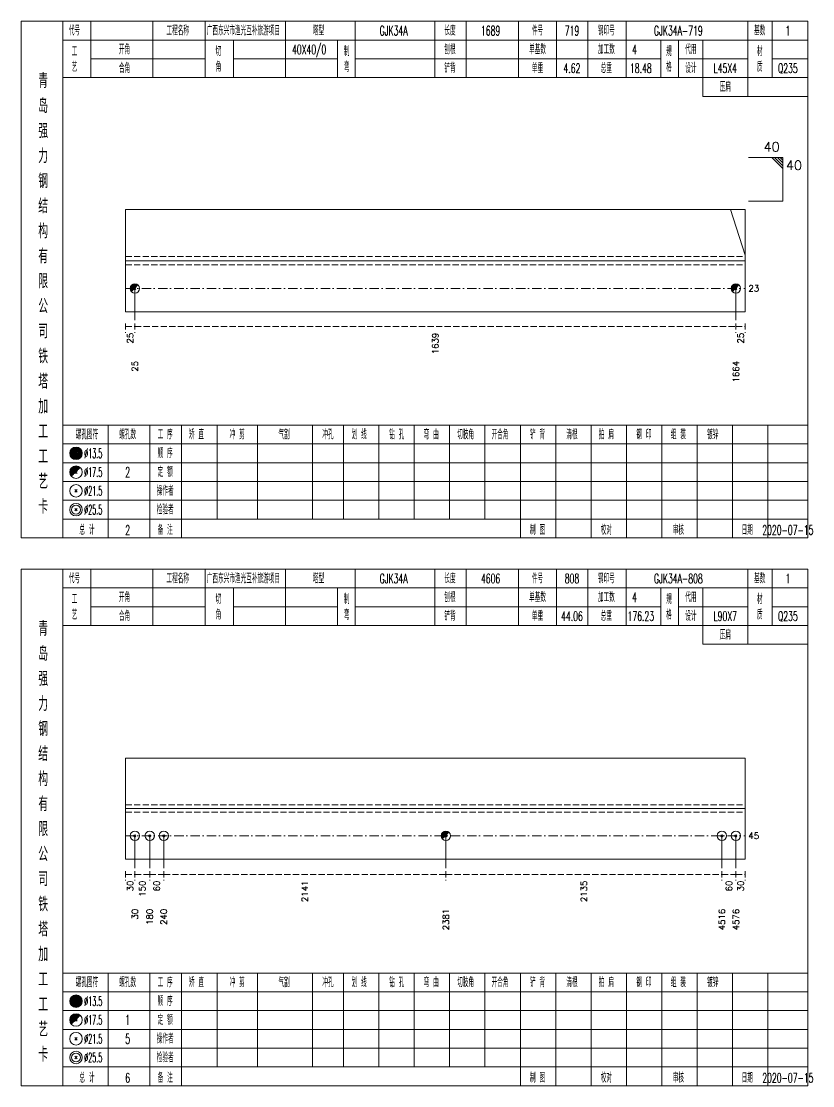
# Model space of a CAD drawing. Extents: x 0 to 2606, y -377 to 6479.
# Drawn here: x 522.8 to 775.7, y 2975 to 3315 of the extents above; entities that cross this region are included whole.
import ezdxf
from ezdxf.enums import TextEntityAlignment as Align

# ---------------------------------------------------------------- set-up
doc = ezdxf.new("R2010")
doc.units = 0
doc.header["$MEASUREMENT"] = 0
doc.linetypes.add('一点画线', pattern=[5.2, 3, -1, 0.2, -1])
doc.linetypes.add('虚线', pattern=[2.75, 2, -0.75])
doc.layers.get('0').update_dxf_attribs({"linetype": 'CONTINUOUS', "lineweight": 25})
doc.layers.add('1', color=7, linetype='CONTINUOUS', lineweight=25)
doc.layers.add('4', color=7, linetype='CONTINUOUS', lineweight=25)
doc.styles.get("Standard").update_dxf_attribs({"font": 'simplex.shx', "width": 0.7, "height": 3, "bigfont": 'gbhzfs.shx'})

msp = doc.modelspace()

# ---------------------------------------------------------------- linework, layer by layer
at = {"color": 7, "linetype": 'Continuous', "lineweight": 13}
for p, q in [((766.2, 3271.5), (755.2, 3271.5)), ((762.7, 3271.5), (766.2, 3268)), ((763.57, 3271.5), (766.2, 3268.88)), ((764.45, 3271.5), (766.2, 3269.75)), ((765.32, 3271.5), (766.2, 3270.62)), ((766.2, 3257.5), (766.2, 3271.5)), ((766.2, 3257.5), (755.2, 3257.5)), ((754.2, 3240.31), (749.51, 3254.83)), ((559.1, 3229.67), (559.1, 3219.5)), ((751.2, 3229.67), (751.2, 3219.5)), ((559.1, 3054.83), (559.1, 3044.5)), ((563.84, 3054.83), (563.84, 3044.5)), ((568.34, 3054.83), (568.34, 3044.5)), ((658.5, 3054.83), (658.5, 3044.5)), ((746.7, 3054.83), (746.7, 3044.5)), ((751.2, 3054.83), (751.2, 3044.5))]:
    msp.add_line(p, q, dxfattribs=at)
at = {"color": 7, "linetype": 'Continuous', "lineweight": 18}
for p, q in [((556.1, 3254.83), (556.1, 3222.17)), ((556.1, 3254.83), (754.2, 3254.83)), ((754.2, 3254.83), (754.2, 3222.17)), ((556.1, 3238.5), (754.2, 3238.5)), ((556.1, 3079.67), (556.1, 3047.33)), ((556.1, 3079.67), (754.2, 3079.67)), ((754.2, 3079.67), (754.2, 3047.33)), ((556.1, 3063.5), (754.2, 3063.5))]:
    msp.add_line(p, q, dxfattribs=at)
at = {"color": 1, "linetype": '虚线', "lineweight": 18}
for p, q in [((556.1, 3239.83), (754.2, 3239.83)), ((556.1, 3237.17), (754.2, 3237.17)), ((556.1, 3064.67), (754.2, 3064.67)), ((556.1, 3062.33), (754.2, 3062.33))]:
    msp.add_line(p, q, dxfattribs=at)
at = {"color": 3, "linetype": '一点画线', "lineweight": 13}
for p, q in [((556.1, 3229.67), (754.2, 3229.67)), ((556.1, 3054.83), (754.2, 3054.83))]:
    msp.add_line(p, q, dxfattribs=at)
at = {"color": 8, "linetype": '虚线', "lineweight": 9}
for p, q in [((556.1, 3218.5), (556.1, 3215.5)), ((556.1, 3217.5), (559.1, 3217.5)), ((559.1, 3218.5), (559.1, 3215.5)), ((559.1, 3218.5), (559.1, 3215.5)), ((559.1, 3217.5), (751.2, 3217.5)), ((751.2, 3218.5), (751.2, 3215.5)), ((751.2, 3218.5), (751.2, 3215.5)), ((751.2, 3217.5), (754.2, 3217.5)), ((754.2, 3218.5), (754.2, 3215.5)), ((556.1, 3043.5), (556.1, 3040.5)), ((559.1, 3043.5), (559.1, 3040.5)), ((559.1, 3043.5), (559.1, 3040.5)), ((563.84, 3043.5), (563.84, 3040.5)), ((563.84, 3043.5), (563.84, 3040.5)), ((568.34, 3043.5), (568.34, 3040.5)), ((568.34, 3043.5), (568.34, 3040.5)), ((658.5, 3043.5), (658.5, 3040.5)), ((658.5, 3043.5), (658.5, 3040.5)), ((746.7, 3043.5), (746.7, 3040.5)), ((746.7, 3043.5), (746.7, 3040.5)), ((751.2, 3043.5), (751.2, 3040.5)), ((751.2, 3043.5), (751.2, 3040.5)), ((754.2, 3043.5), (754.2, 3040.5)), ((556.1, 3042.5), (559.1, 3042.5)), ((559.1, 3042.5), (563.84, 3042.5)), ((563.84, 3042.5), (568.34, 3042.5)), ((568.34, 3042.5), (658.5, 3042.5)), ((658.5, 3042.5), (746.7, 3042.5)), ((746.7, 3042.5), (751.2, 3042.5)), ((751.2, 3042.5), (754.2, 3042.5))]:
    msp.add_line(p, q, dxfattribs=at)
at = {"layer": '1', "color": 7, "linetype": 'Continuous', "lineweight": 0}
for p, q in [((558.8, 3229.37), (559.4, 3229.97)), ((558.8, 3229.97), (559.4, 3229.37)), ((750.9, 3229.37), (751.5, 3229.97)), ((750.9, 3229.97), (751.5, 3229.37)), ((658.2, 3054.53), (658.8, 3055.13)), ((658.2, 3055.13), (658.8, 3054.53))]:
    msp.add_line(p, q, dxfattribs=at)
at = {"layer": '1', "color": 7, "linetype": 'Continuous', "lineweight": 18}
for p, q in [((556.1, 3222.17), (754.2, 3222.17)), ((556.1, 3047.33), (754.2, 3047.33))]:
    msp.add_line(p, q, dxfattribs=at)
at = {"layer": '1', "color": 7, "linetype": 'Continuous', "lineweight": 13}
for p, q in [((558.8, 3054.53), (559.4, 3055.13)), ((559.4, 3054.53), (558.8, 3055.13)), ((563.54, 3054.53), (564.14, 3055.13)), ((564.14, 3054.53), (563.54, 3055.13)), ((568.04, 3054.53), (568.64, 3055.13)), ((568.64, 3054.53), (568.04, 3055.13)), ((746.4, 3054.53), (747, 3055.13)), ((747, 3054.53), (746.4, 3055.13)), ((750.9, 3054.53), (751.5, 3055.13)), ((751.5, 3054.53), (750.9, 3055.13))]:
    msp.add_line(p, q, dxfattribs=at)
for centre in [(559.1, 3229.67), (751.2, 3229.67), (559.1, 3054.83), (563.84, 3054.83), (568.34, 3054.83), (658.5, 3054.83), (746.7, 3054.83), (751.2, 3054.83)]:
    msp.add_circle(centre, 1.5, dxfattribs=at)
for centre, radius in [((559.1, 3229.67), 1.35), ((559.1, 3229.67), 1.2), ((559.1, 3229.67), 1.05), ((559.1, 3229.67), 0.9), ((559.1, 3229.67), 0.75), ((559.1, 3229.67), 0.6), ((559.1, 3229.67), 0.45), ((751.2, 3229.67), 1.35), ((751.2, 3229.67), 1.2), ((751.2, 3229.67), 1.05), ((751.2, 3229.67), 0.9), ((751.2, 3229.67), 0.75), ((751.2, 3229.67), 0.6), ((751.2, 3229.67), 0.45), ((559.1, 3229.67), 0.3), ((559.1, 3229.67), 0.15), ((751.2, 3229.67), 0.3), ((751.2, 3229.67), 0.15), ((658.5, 3054.83), 1.35), ((658.5, 3054.83), 1.2), ((658.5, 3054.83), 1.05), ((658.5, 3054.83), 0.9), ((658.5, 3054.83), 0.75), ((658.5, 3054.83), 0.6), ((658.5, 3054.83), 0.45), ((658.5, 3054.83), 0.3), ((658.5, 3054.83), 0.15)]:
    msp.add_arc(centre, radius, 45, 225, dxfattribs=at)
at = {"layer": '4', "color": 1, "linetype": 'Continuous', "lineweight": 18}
for p, q in [((536.1, 3150), (536.1, 3315)), ((545, 3297), (545, 3315)), ((564.8, 3297), (564.8, 3315)), ((581.6, 3297), (581.6, 3315)), ((607.2, 3297), (607.2, 3315)), ((629.5, 3297), (629.5, 3315)), ((655, 3297), (655, 3315)), ((665, 3297), (665, 3315)), ((681.7, 3297), (681.7, 3315)), ((693.9, 3297), (693.9, 3315)), ((703.9, 3297), (703.9, 3315)), ((716.1, 3297), (716.1, 3315)), ((755, 3291), (755, 3315)), ((762.8, 3297), (762.8, 3315)), ((536.1, 3309), (774.2, 3309)), ((590.6, 3297), (590.6, 3309)), ((623.9, 3297), (623.9, 3309)), ((727.2, 3297), (727.2, 3309)), ((732.8, 3297), (732.8, 3309)), ((740.6, 3291), (740.6, 3309)), ((545, 3303), (581.6, 3303)), ((590.6, 3303), (623.9, 3303)), ((629.5, 3303), (727.2, 3303)), ((732.8, 3303), (755, 3303)), ((762.8, 3303), (774.2, 3303)), ((536.1, 3297), (774.2, 3297)), ((740.6, 3291), (774.2, 3291)), ((536.1, 3186), (774.2, 3186)), ((550.6, 3150), (550.6, 3186)), ((563.9, 3150), (563.9, 3186)), ((574, 3150), (574, 3186)), ((585.4, 3156), (585.4, 3186)), ((598.3, 3156), (598.3, 3186)), ((615.9, 3156), (615.9, 3186)), ((625.8, 3156), (625.8, 3186)), ((637.1, 3156), (637.1, 3186)), ((648.4, 3156), (648.4, 3186)), ((659.7, 3156), (659.7, 3186)), ((670.9, 3156), (670.9, 3186)), ((682.3, 3156), (682.3, 3186)), ((693.6, 3156), (693.6, 3186)), ((704.9, 3156), (704.9, 3186)), ((716.2, 3156), (716.2, 3186)), ((727.5, 3156), (727.5, 3186)), ((738.8, 3156), (738.8, 3186)), ((750.1, 3156), (750.1, 3186)), ((761.4, 3156), (761.4, 3186)), ((536.1, 3180), (774.2, 3180)), ((536.1, 3174), (774.2, 3174)), ((536.1, 3168), (774.2, 3168)), ((536.1, 3162), (774.2, 3162)), ((536.1, 3156), (774.2, 3156)), ((682.3, 3150), (682.3, 3156)), ((693.6, 3150), (693.6, 3156)), ((704.9, 3150), (704.9, 3156)), ((716.2, 3150), (716.2, 3156)), ((727.5, 3150), (727.5, 3156)), ((738.8, 3150), (738.8, 3156)), ((750.1, 3150), (750.1, 3156)), ((761.4, 3150), (761.4, 3156)), ((536.1, 2975), (536.1, 3140)), ((545, 3122), (545, 3140)), ((564.8, 3122), (564.8, 3140)), ((581.6, 3122), (581.6, 3140)), ((607.2, 3122), (607.2, 3140)), ((629.5, 3122), (629.5, 3140)), ((655, 3122), (655, 3140)), ((665, 3122), (665, 3140)), ((681.7, 3122), (681.7, 3140)), ((693.9, 3122), (693.9, 3140)), ((703.9, 3122), (703.9, 3140)), ((716.1, 3122), (716.1, 3140)), ((755, 3116), (755, 3140)), ((762.8, 3122), (762.8, 3140)), ((536.1, 3134), (774.2, 3134)), ((590.6, 3122), (590.6, 3134)), ((623.9, 3122), (623.9, 3134)), ((727.2, 3122), (727.2, 3134)), ((732.8, 3122), (732.8, 3134)), ((740.6, 3116), (740.6, 3134)), ((545, 3128), (581.6, 3128)), ((590.6, 3128), (623.9, 3128)), ((629.5, 3128), (727.2, 3128)), ((732.8, 3128), (755, 3128)), ((762.8, 3128), (774.2, 3128)), ((536.1, 3122), (774.2, 3122)), ((740.6, 3116), (774.2, 3116)), ((536.1, 3011), (774.2, 3011)), ((550.6, 2975), (550.6, 3011)), ((563.9, 2975), (563.9, 3011)), ((574, 2975), (574, 3011)), ((585.4, 2981), (585.4, 3011)), ((598.3, 2981), (598.3, 3011)), ((615.9, 2981), (615.9, 3011)), ((625.8, 2981), (625.8, 3011)), ((637.1, 2981), (637.1, 3011)), ((648.4, 2981), (648.4, 3011)), ((659.7, 2981), (659.7, 3011)), ((670.9, 2981), (670.9, 3011)), ((682.3, 2981), (682.3, 3011)), ((693.6, 2981), (693.6, 3011)), ((704.9, 2981), (704.9, 3011)), ((716.2, 2981), (716.2, 3011)), ((727.5, 2981), (727.5, 3011)), ((738.8, 2981), (738.8, 3011)), ((750.1, 2981), (750.1, 3011)), ((761.4, 2981), (761.4, 3011)), ((536.1, 3005), (774.2, 3005)), ((536.1, 2999), (774.2, 2999)), ((536.1, 2993), (774.2, 2993)), ((536.1, 2987), (774.2, 2987)), ((536.1, 2981), (774.2, 2981)), ((682.3, 2975), (682.3, 2981)), ((693.6, 2975), (693.6, 2981)), ((704.9, 2975), (704.9, 2981)), ((716.2, 2975), (716.2, 2981)), ((727.5, 2975), (727.5, 2981)), ((738.8, 2975), (738.8, 2981)), ((750.1, 2975), (750.1, 2981)), ((761.4, 2975), (761.4, 2981))]:
    msp.add_line(p, q, dxfattribs=at)
at = {"layer": '4', "color": 7, "linetype": 'Continuous', "lineweight": 13}
for p, q in [((540.1, 3176.8), (540.5, 3177.2)), ((540.5, 3176.8), (540.1, 3177.2)), ((539.9, 3164.6), (540.7, 3165.4)), ((540.7, 3164.6), (539.9, 3165.4)), ((539.9, 3158.6), (540.7, 3159.4)), ((540.7, 3158.6), (539.9, 3159.4)), ((540.1, 3001.8), (540.5, 3002.2)), ((540.5, 3001.8), (540.1, 3002.2)), ((539.9, 2989.6), (540.7, 2990.4)), ((540.7, 2989.6), (539.9, 2990.4)), ((539.9, 2983.6), (540.7, 2984.4)), ((540.7, 2983.6), (539.9, 2984.4))]:
    msp.add_line(p, q, dxfattribs=at)
at = {"layer": '4', "color": 7, "linetype": 'Continuous', "lineweight": 0}
for p, q in [((539.9, 3170.6), (540.7, 3171.4)), ((539.9, 3171.4), (540.7, 3170.6)), ((539.9, 2995.6), (540.7, 2996.4)), ((539.9, 2996.4), (540.7, 2995.6))]:
    msp.add_line(p, q, dxfattribs=at)
at = {"layer": '4', "color": 1, "linetype": 'Continuous', "lineweight": 18}
for points in [[(522.8, 3315), (522.8, 3150), (774.2, 3150), (774.2, 3315)], [(522.8, 3140), (522.8, 2975), (774.2, 2975), (774.2, 3140)]]:
    msp.add_lwpolyline(points, close=True, dxfattribs=at)
at = {"layer": '4', "color": 7, "linetype": 'Continuous', "lineweight": 13}
for centre, radius in [((540.3, 3177), 2), ((540.3, 3177), 1.8), ((540.3, 3177), 1.6), ((540.3, 3177), 1.4), ((540.3, 3177), 1.2), ((540.3, 3177), 1), ((540.3, 3177), 0.8), ((540.3, 3177), 0.6), ((540.3, 3177), 0.4), ((540.3, 3177), 0.2), ((540.3, 3171), 2), ((540.3, 3165), 2), ((540.3, 3159), 2), ((540.3, 3159), 1.4), ((540.3, 3002), 2), ((540.3, 3002), 1.8), ((540.3, 3002), 1.6), ((540.3, 3002), 1.4), ((540.3, 3002), 1.2), ((540.3, 3002), 1), ((540.3, 3002), 0.8), ((540.3, 3002), 0.6), ((540.3, 3002), 0.4), ((540.3, 3002), 0.2), ((540.3, 2996), 2), ((540.3, 2990), 2), ((540.3, 2984), 2), ((540.3, 2984), 1.4)]:
    msp.add_circle(centre, radius, dxfattribs=at)
for centre, radius in [((540.3, 3171), 1.8), ((540.3, 3171), 1.6), ((540.3, 3171), 1.4), ((540.3, 3171), 1.2), ((540.3, 3171), 1), ((540.3, 3171), 0.8), ((540.3, 3171), 0.6), ((540.3, 3171), 0.4), ((540.3, 3171), 0.2), ((540.3, 2996), 1.8), ((540.3, 2996), 1.6), ((540.3, 2996), 1.4), ((540.3, 2996), 1.2), ((540.3, 2996), 1), ((540.3, 2996), 0.8), ((540.3, 2996), 0.6), ((540.3, 2996), 0.4), ((540.3, 2996), 0.2)]:
    msp.add_arc(centre, radius, 45, 225, dxfattribs=at)

# ---------------------------------------------------------------- texts
at = {"color": 7, "linetype": 'Continuous', "lineweight": 13}
msp.add_text('40', height=3, dxfattribs=at).set_placement((765.2, 3272.5), align=Align.BOTTOM_RIGHT)
msp.add_text('40', height=3, dxfattribs=at).set_placement((767.2, 3270.5), align=Align.TOP_LEFT)
for s, p in [('23', (755.2, 3229.67)), ('45', (755.2, 3054.83))]:
    msp.add_text(s, height=2, dxfattribs=at).set_placement(p, align=Align.MIDDLE_LEFT)
at = {"color": 8, "linetype": 'Continuous', "lineweight": 9}
for s, p in [('25', (557.6, 3215.5)), ('1639', (655.15, 3215.5)), ('25', (752.7, 3215.5)), ('30', (557.6, 3040.5)), ('150', (561.47, 3040.5)), ('60', (566.09, 3040.5)), ('2141', (613.42, 3040.5)), ('2135', (702.6, 3040.5)), ('60', (748.95, 3040.5)), ('30', (752.7, 3040.5))]:
    msp.add_text(s, height=2, rotation=90, dxfattribs=at).set_placement(p, align=Align.MIDDLE_RIGHT)
at = {"layer": '1', "color": 7, "linetype": 'Continuous', "lineweight": 13}
for s, p in [('25', (559.1, 3206.5)), ('1664', (751.2, 3206.5)), ('30', (559.1, 3031.5)), ('180', (563.84, 3031.5)), ('240', (568.34, 3031.5)), ('2381', (658.5, 3031.5)), ('4516', (746.7, 3031.5)), ('4576', (751.2, 3031.5))]:
    msp.add_text(s, height=2, rotation=90, dxfattribs=at).set_placement(p, align=Align.MIDDLE_RIGHT)
at = {"layer": '4', "color": 1, "linetype": 'Continuous', "lineweight": 13}
for s, height, width, p in [('代号', 3, 0.6, (539.8, 3312)), ('工程名称', 3, 0.6, (572.8, 3312)), ('广西东兴市渔光互补旅游项目', 3, 0.6, (593.8, 3312)), ('塔型', 3, 0.6, (617.8, 3312)), ('GJK34A', 3, 0.6, (641.8, 3312)), ('长度', 3, 0.6, (659.8, 3312)), ('1689', 3, 0.6, (672.8, 3312)), ('件号', 3, 0.6, (687.8, 3312)), ('719', 3, 0.6, (698.8, 3312)), ('钢印号', 3, 0.6, (709.8, 3312)), ('GJK34A-719', 3, 0.6, (732.8, 3312)), ('基数', 3, 0.6, (758.8, 3312)), ('1', 3, 0.6, (767.8, 3312)), ('工', 3, 0.6, (539.8, 3305.4)), ('开角', 3, 0.6, (555.8, 3306)), ('切', 3, 0.6, (585.8, 3305.4)), ('40X40/0', 3, 0.6, (614.8, 3306)), ('制', 3, 0.6, (626.8, 3305.4)), ('刨根', 3, 0.6, (659.8, 3306)), ('单基数', 3, 0.6, (687.8, 3306)), ('加工数', 3, 0.6, (709.8, 3306)), ('4', 3, 0.6, (718.8, 3306)), ('规', 3, 0.6, (729.8, 3305.4)), ('代用', 3, 0.6, (736.8, 3306)), ('材', 3, 0.6, (758.8, 3305.4)), ('艺', 3, 0.6, (539.8, 3300.4)), ('合角', 3, 0.6, (555.8, 3300)), ('角', 3, 0.6, (585.8, 3300.4)), ('弯', 3, 0.6, (626.8, 3300.4)), ('铲背', 3, 0.6, (659.8, 3300)), ('单重', 3, 0.6, (687.8, 3300)), ('4.62', 3, 0.6, (698.8, 3300)), ('总重', 3, 0.6, (709.8, 3300)), ('18.48', 3, 0.6, (720.8, 3300)), ('格', 3, 0.6, (729.8, 3300.4)), ('设计', 3, 0.6, (736.8, 3300)), ('L45X4', 3, 0.6, (747.8, 3300)), ('质', 3, 0.6, (758.8, 3300.4)), ('Q235', 3, 0.6, (767.8, 3300)), ('青', 4.6, 0.8, (529.8, 3296)), ('压扁', 3, 0.6, (747.8, 3294)), ('岛', 4.6, 0.8, (529.8, 3288)), ('强', 4.6, 0.8, (529.8, 3280)), ('力', 4.6, 0.8, (529.8, 3272)), ('钢', 4.6, 0.8, (529.8, 3264)), ('结', 4.6, 0.8, (529.8, 3256)), ('构', 4.6, 0.8, (529.8, 3248)), ('有', 4.6, 0.8, (529.8, 3240)), ('限', 4.6, 0.8, (529.8, 3232)), ('公', 4.6, 0.8, (529.8, 3224)), ('司', 4.6, 0.8, (529.8, 3216)), ('铁', 4.6, 0.8, (529.8, 3208)), ('塔', 4.6, 0.8, (529.8, 3200)), ('加', 4.6, 0.8, (529.8, 3192)), ('工', 4.6, 0.8, (529.8, 3184)), ('螺孔图符', 3, 0.6, (543.8, 3183)), ('螺孔数', 3, 0.6, (556.8, 3183)), ('工 序', 3, 0.6, (568.8, 3183)), ('矫 直', 3, 0.6, (578.8, 3183)), ('冲 剪', 3, 0.6, (591.8, 3183)), ('气割', 3, 0.6, (606.8, 3183)), ('冲孔', 3, 0.6, (620.8, 3183)), ('划 线', 3, 0.6, (630.8, 3183)), ('钻 孔', 3, 0.6, (642.8, 3183)), ('弯 曲', 3, 0.6, (653.8, 3183)), ('切肢角', 3, 0.6, (664.8, 3183)), ('开合角', 3, 0.6, (675.8, 3183)), ('铲 背', 3, 0.6, (687.8, 3183)), ('清根', 3, 0.6, (698.8, 3183)), ('拍 扁', 3, 0.6, (709.8, 3183)), ('钢 印', 3, 0.6, (721.8, 3183)), ('组 装', 3, 0.6, (732.8, 3183)), ('镀锌', 3, 0.6, (743.8, 3183)), ('工', 4.6, 0.8, (529.8, 3176)), ('%%C13.5', 3, 0.5, (545.8, 3177)), ('顺 序', 3, 0.6, (568.8, 3177)), ('%%C17.5', 3, 0.5, (545.8, 3171)), ('2', 3.2, 0.6, (556.8, 3171)), ('定 额', 3, 0.6, (568.8, 3171)), ('艺', 4.6, 0.8, (529.8, 3168)), ('%%C21.5', 3, 0.5, (545.8, 3165)), ('操作者', 3, 0.6, (568.8, 3165)), ('卡', 4.6, 0.8, (529.8, 3160)), ('%%C25.5', 3, 0.5, (545.8, 3159)), ('检验者', 3, 0.6, (568.8, 3159)), ('总 计', 3, 0.6, (543.8, 3152.5)), ('2', 3, 0.6, (556.8, 3152.5)), ('备 注', 3, 0.6, (568.8, 3152.5)), ('制 图', 3, 0.6, (687.8, 3152.5)), ('校对', 3, 0.6, (709.8, 3152.5)), ('审核', 3, 0.6, (732.8, 3152.5)), ('日期', 3, 0.6, (754.8, 3152.5)), ('2020-07-15', 3, 0.6, (767.8, 3152.5)), ('代号', 3, 0.6, (539.8, 3137)), ('工程名称', 3, 0.6, (572.8, 3137)), ('广西东兴市渔光互补旅游项目', 3, 0.6, (593.8, 3137)), ('塔型', 3, 0.6, (617.8, 3137)), ('GJK34A', 3, 0.6, (641.8, 3137)), ('长度', 3, 0.6, (659.8, 3137)), ('4606', 3, 0.6, (672.8, 3137)), ('件号', 3, 0.6, (687.8, 3137)), ('808', 3, 0.6, (698.8, 3137)), ('钢印号', 3, 0.6, (709.8, 3137)), ('GJK34A-808', 3, 0.6, (732.8, 3137)), ('基数', 3, 0.6, (758.8, 3137)), ('1', 3, 0.6, (767.8, 3137)), ('工', 3, 0.6, (539.8, 3130.4)), ('开角', 3, 0.6, (555.8, 3131)), ('切', 3, 0.6, (585.8, 3130.4)), ('制', 3, 0.6, (626.8, 3130.4)), ('刨根', 3, 0.6, (659.8, 3131)), ('单基数', 3, 0.6, (687.8, 3131)), ('加工数', 3, 0.6, (709.8, 3131)), ('4', 3, 0.6, (718.8, 3131)), ('规', 3, 0.6, (729.8, 3130.4)), ('代用', 3, 0.6, (736.8, 3131)), ('材', 3, 0.6, (758.8, 3130.4)), ('艺', 3, 0.6, (539.8, 3125.4)), ('合角', 3, 0.6, (555.8, 3125)), ('角', 3, 0.6, (585.8, 3125.4)), ('弯', 3, 0.6, (626.8, 3125.4)), ('铲背', 3, 0.6, (659.8, 3125)), ('单重', 3, 0.6, (687.8, 3125)), ('44.06', 3, 0.6, (698.8, 3125)), ('总重', 3, 0.6, (709.8, 3125)), ('176.23', 3, 0.6, (720.8, 3125)), ('格', 3, 0.6, (729.8, 3125.4)), ('设计', 3, 0.6, (736.8, 3125)), ('L90X7', 3, 0.6, (747.8, 3125)), ('质', 3, 0.6, (758.8, 3125.4)), ('Q235', 3, 0.6, (767.8, 3125)), ('青', 4.6, 0.8, (529.8, 3121)), ('压扁', 3, 0.6, (747.8, 3119)), ('岛', 4.6, 0.8, (529.8, 3113)), ('强', 4.6, 0.8, (529.8, 3105)), ('力', 4.6, 0.8, (529.8, 3097)), ('钢', 4.6, 0.8, (529.8, 3089)), ('结', 4.6, 0.8, (529.8, 3081)), ('构', 4.6, 0.8, (529.8, 3073)), ('有', 4.6, 0.8, (529.8, 3065)), ('限', 4.6, 0.8, (529.8, 3057)), ('公', 4.6, 0.8, (529.8, 3049)), ('司', 4.6, 0.8, (529.8, 3041)), ('铁', 4.6, 0.8, (529.8, 3033)), ('塔', 4.6, 0.8, (529.8, 3025)), ('加', 4.6, 0.8, (529.8, 3017)), ('工', 4.6, 0.8, (529.8, 3009)), ('螺孔图符', 3, 0.6, (543.8, 3008)), ('螺孔数', 3, 0.6, (556.8, 3008)), ('工 序', 3, 0.6, (568.8, 3008)), ('矫 直', 3, 0.6, (578.8, 3008)), ('冲 剪', 3, 0.6, (591.8, 3008)), ('气割', 3, 0.6, (606.8, 3008)), ('冲孔', 3, 0.6, (620.8, 3008)), ('划 线', 3, 0.6, (630.8, 3008)), ('钻 孔', 3, 0.6, (642.8, 3008)), ('弯 曲', 3, 0.6, (653.8, 3008)), ('切肢角', 3, 0.6, (664.8, 3008)), ('开合角', 3, 0.6, (675.8, 3008)), ('铲 背', 3, 0.6, (687.8, 3008)), ('清根', 3, 0.6, (698.8, 3008)), ('拍 扁', 3, 0.6, (709.8, 3008)), ('钢 印', 3, 0.6, (721.8, 3008)), ('组 装', 3, 0.6, (732.8, 3008)), ('镀锌', 3, 0.6, (743.8, 3008)), ('工', 4.6, 0.8, (529.8, 3001)), ('%%C13.5', 3, 0.5, (545.8, 3002)), ('顺 序', 3, 0.6, (568.8, 3002)), ('艺', 4.6, 0.8, (529.8, 2993)), ('%%C17.5', 3, 0.5, (545.8, 2996)), ('1', 3.2, 0.6, (556.8, 2996)), ('定 额', 3, 0.6, (568.8, 2996)), ('%%C21.5', 3, 0.5, (545.8, 2990)), ('5', 3.2, 0.6, (556.8, 2990)), ('操作者', 3, 0.6, (568.8, 2990)), ('卡', 4.6, 0.8, (529.8, 2985)), ('%%C25.5', 3, 0.5, (545.8, 2984)), ('检验者', 3, 0.6, (568.8, 2984)), ('总 计', 3, 0.6, (543.8, 2977.5)), ('6', 3, 0.6, (556.8, 2977.5)), ('备 注', 3, 0.6, (568.8, 2977.5)), ('制 图', 3, 0.6, (687.8, 2977.5)), ('校对', 3, 0.6, (709.8, 2977.5)), ('审核', 3, 0.6, (732.8, 2977.5)), ('日期', 3, 0.6, (754.8, 2977.5)), ('2020-07-15', 3, 0.6, (767.8, 2977.5))]:
    msp.add_text(s, height=height, dxfattribs=dict(at, width=width)).set_placement(p, align=Align.MIDDLE_CENTER)

doc.saveas('drawing.dxf')
